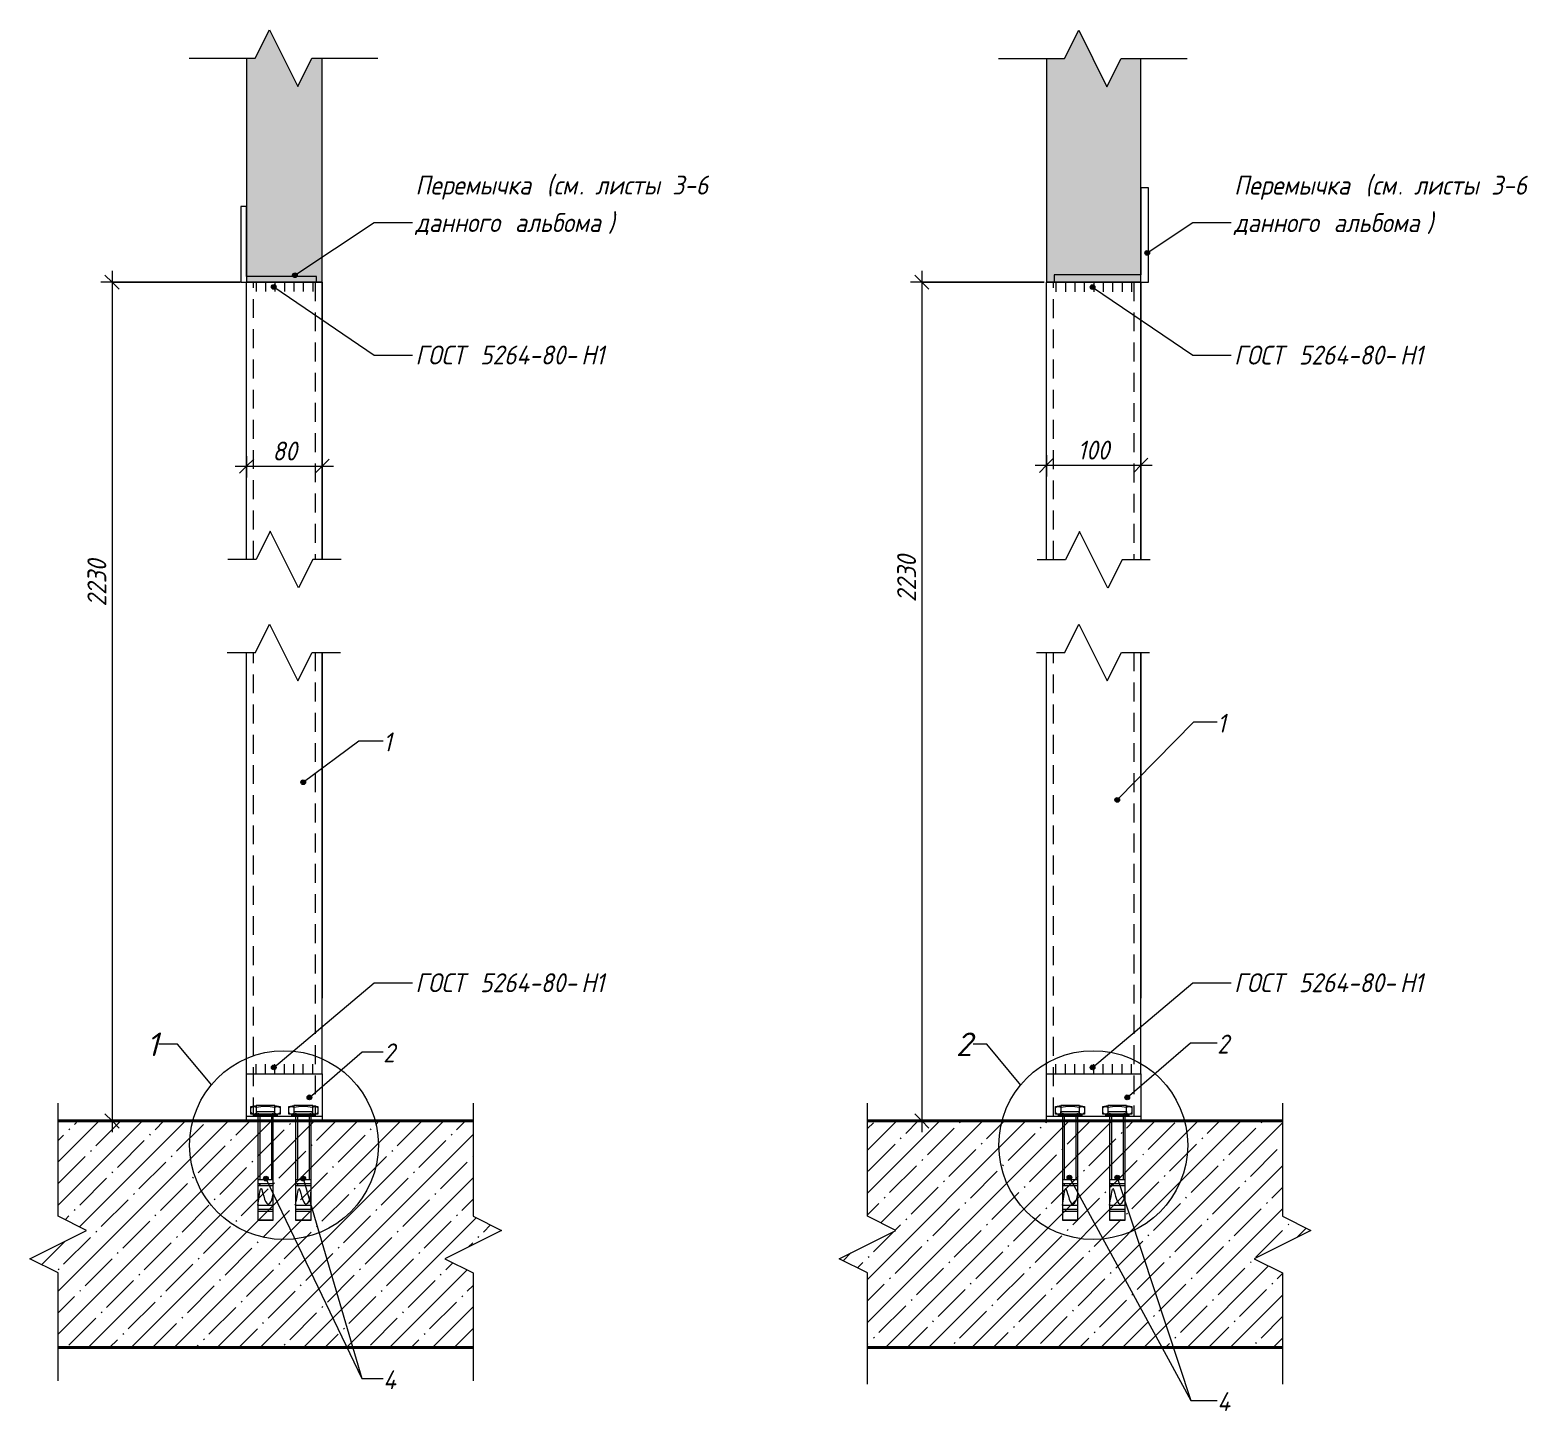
# Model space of a CAD drawing. Header units: millimetres. Extents: x -11164 to -4227, y -523 to 5092.
# Drawn here: x -9557 to -7970, y -437 to 1026 of the extents above; entities that cross this region are included whole.
import ezdxf

# ---------------------------------------------------------------- set-up
doc = ezdxf.new("R2010")
doc.units = ezdxf.units.MM
doc.linetypes.add('200_ШТРИХ_ш1п0_6_', pattern=[32, 20, -12])
for name, color, linetype, lineweight in [('A-ANNO-DIMS', 7, 'Continuous', 9), ('A-ANNO-DIMS-10', 7, 'Continuous', 9), ('A-DETL-1', 7, 'Continuous', 5), ('A-DETL-2', 7, '200_ШТРИХ_ш1п0_6_', 5), ('A-DETL-GENF-1', 7, 'Continuous', 5), ('A-FLOR-FNSH', 7, 'Continuous', 40), ('A-FLOR-PATT-1', 7, 'Continuous', 5), ('A-GENM', 7, 'Continuous', 9), ('A-GENM-IDEN', 7, 'Continuous', 9), ('A-WALL-2', 7, 'Continuous', 20), ('A-WALL-PATT-1', 7, 'Continuous', 5), ('G-ANNO-TEXT', 7, 'Continuous', 9), ('I-WALL', 7, 'Continuous', 5), ('S-BEAM', 7, 'Continuous', 9), ('S-BEAM-2', 7, 'Continuous', 20)]:
    doc.layers.add(name, color=color, linetype=linetype, lineweight=lineweight)
doc.styles.add('ISOCPEUR_I_2', font='isocpeui.ttf', dxfattribs={"height": 25})
doc.styles.add('ISOCPEUR_I_3', font='isocpeui.ttf', dxfattribs={"width": 0.9, "height": 20})
doc.dimstyles.new('ISO-2_0_0_9К_СРЕДНИЙ_2', dxfattribs={"dimscale": 304.8, "dimtxt": 19.919624, "dimasz": 0.049213, "dimexe": 0.03937, "dimexo": 0, "dimgap": 0, "dimtad": 1, "dimdec": 0, "dimzin": 0, "dimdsep": 46, "dimtxsty": 'ISOCPEUR_I_3', "dimblk1": 'OBLIQUE', "dimblk2": 'OBLIQUE', "dimsah": 1, "dimcen": 0.09, "dimdle": 0.03937, "dimazin": 0, "dimtfac": 1, "dimtdec": 4, "dimtix": 1, "dimtmove": 0, "dimatfit": 3, "dimfxl": 1, "dimtvp": 1, "dimtolj": 1, "dimtzin": 0, "dimarcsym": 2})

# ---------------------------------------------------------------- blocks, each defined once
blk = doc.blocks.new('ПР_Уголок - ПР_Уголок-27028456-АР1_1_СМ-1')
at = {"layer": 'S-BEAM-2'}
for p, q in [((-22950, 838.5), (-22956, 838.5)), ((-22956, 838.5), (-22956, 758.5)), ((-22950, 764.5), (-22950, 838.5)), ((-22876, 764.5), (-22950, 764.5)), ((-22876, 758.5), (-22876, 764.5)), ((-22956, 758.5), (-22876, 758.5))]:
    blk.add_line(p, q, dxfattribs=at)
blk = doc.blocks.new('Стойка_Влож_Швеллер - Швеллер-25626134-АР1_1_СМ-1')
at = {"layer": 'A-GENM'}
for p, q in [((-22950, 464.6), (-22950, 758.5)), ((-22870, 464.6), (-22870, 758.5))]:
    blk.add_line(p, q, dxfattribs=at)
blk = doc.blocks.new('DET_L_Линия разрыва1 - М10-27045875-АР1_1_СМ-1')
at = {"layer": 'A-DETL-GENF-1'}
for p, q in [((-22925, 494.6), (-22940, 464.6)), ((-22895, 434.6), (-22925, 494.6)), ((-22940, 464.6), (-22970, 464.6)), ((-22880, 464.6), (-22895, 434.6)), ((-22850, 464.6), (-22880, 464.6))]:
    blk.add_line(p, q, dxfattribs=at)
blk = doc.blocks.new('DET_L_Линия разрыва1 - М10-27099170-АР1_1_СМ-1')
at = {"layer": 'A-DETL-GENF-1'}
for p, q in [((-22940.9, 995.6), (-22925.9, 1025.6)), ((-22925.9, 1025.6), (-22895.9, 965.6)), ((-23010.9, 995.6), (-22940.9, 995.6)), ((-22895.9, 965.6), (-22880.9, 995.6)), ((-22880.9, 995.6), (-22810.9, 995.6))]:
    blk.add_line(p, q, dxfattribs=at)
blk = doc.blocks.new('Стойка_Влож_Швеллер - Швеллер-V1-АР1_1_СМ-1')
at = {"layer": 'A-GENM'}
for p, q in [((-22950, -80), (-22950, 366.3)), ((-22870, -80), (-22870, 366.3))]:
    blk.add_line(p, q, dxfattribs=at)
blk = doc.blocks.new('Стойка_Влож_Уголок_Опорный - Уголок-25626089-АР1_1_СМ-1')
at = {"layer": 'A-GENM'}
for p, q in [((-22950, -125), (-22950, -80)), ((-22950, -80), (-22870, -80)), ((-22870, -80), (-22870, -125)), ((-22950, -130), (-22950, -125)), ((-22950, -125), (-22870, -125)), ((-22870, -125), (-22870, -130))]:
    blk.add_line(p, q, dxfattribs=at)
blk = doc.blocks.new('Стойка_Влож_Анкерный болт - Анкерный болт-25548674-АР1_1_СМ-1')
at = {"layer": 'A-GENM'}
for p, q in [((-22940, -120), (-22940, -125)), ((-22940, -120), (-22930, -120)), ((-22930, -120), (-22920, -120)), ((-22920, -125), (-22920, -120))]:
    blk.add_line(p, q, dxfattribs=at)
blk = doc.blocks.new('DET_L_Линия разрыва1 - М10-27046020-АР1_1_СМ-1')
at = {"layer": 'A-DETL-GENF-1'}
for p, q in [((-23149.5, -231), (-23149.5, -111)), ((-23119.5, -246), (-23149.5, -231)), ((-23179.5, -276), (-23119.5, -246)), ((-23149.5, -291), (-23179.5, -276)), ((-23149.5, -405.3), (-23149.5, -291))]:
    blk.add_line(p, q, dxfattribs=at)
blk = doc.blocks.new('DET_L_Линия разрыва1 - М10-27045885-АР1_1_СМ-1')
at = {"layer": 'A-DETL-GENF-1'}
for p, q in [((-22940.7, 366.3), (-22925.7, 396.3)), ((-22925.7, 396.3), (-22895.7, 336.3)), ((-22970.7, 366.3), (-22940.7, 366.3)), ((-22895.7, 336.3), (-22880.7, 366.3)), ((-22880.7, 366.3), (-22850.7, 366.3))]:
    blk.add_line(p, q, dxfattribs=at)
blk = doc.blocks.new('DET_L_Линия разрыва1 - М10-V2-АР1_1_СМ-1')
at = {"layer": 'A-DETL-GENF-1'}
for p, q in [((-22710, -111), (-22710, -231)), ((-22710, -231), (-22680, -246)), ((-22680, -246), (-22740, -276)), ((-22740, -276), (-22710, -291)), ((-22710, -291), (-22710, -405.3))]:
    blk.add_line(p, q, dxfattribs=at)
blk = doc.blocks.new('Стойка_Влож_Швеллер - Швеллер-25617018-АР1_1_СМ-2')
at = {"layer": 'A-GENM'}
for p, q in [((20180, 464.5), (20180, 758.4)), ((20280, 464.5), (20280, 758.4))]:
    blk.add_line(p, q, dxfattribs=at)
blk = doc.blocks.new('ПР_Уголок - ПР_Уголок-27028777-АР1_1_СМ-2')
at = {"layer": 'S-BEAM-2'}
for p, q in [((20288, 858.4), (20280, 858.4)), ((20280, 858.4), (20280, 766.4)), ((20288, 758.4), (20288, 858.4)), ((20280, 766.4), (20188, 766.4)), ((20188, 766.4), (20188, 758.4)), ((20188, 758.4), (20288, 758.4))]:
    blk.add_line(p, q, dxfattribs=at)
blk = doc.blocks.new('DET_L_Линия разрыва1 - М10-27045875-АР1_1_СМ-2')
at = {"layer": 'A-DETL-GENF-1'}
for p, q in [((20215, 494.5), (20200, 464.5)), ((20245, 434.5), (20215, 494.5)), ((20200, 464.5), (20170, 464.5)), ((20260, 464.5), (20245, 434.5)), ((20290, 464.5), (20260, 464.5))]:
    blk.add_line(p, q, dxfattribs=at)
blk = doc.blocks.new('DET_L_Линия разрыва1 - М10-27099170-АР1_1_СМ-2')
at = {"layer": 'A-DETL-GENF-1'}
for p, q in [((20199.1, 995.5), (20214.1, 1025.5)), ((20214.1, 1025.5), (20244.1, 965.5)), ((20129.1, 995.5), (20199.1, 995.5)), ((20244.1, 965.5), (20259.1, 995.5)), ((20259.1, 995.5), (20329.1, 995.5))]:
    blk.add_line(p, q, dxfattribs=at)
blk = doc.blocks.new('Стойка_Влож_Швеллер - Швеллер-V3-АР1_1_СМ-2')
at = {"layer": 'A-GENM'}
for p, q in [((20180, -80), (20180, 366.3)), ((20280, -80), (20280, 366.3))]:
    blk.add_line(p, q, dxfattribs=at)
blk = doc.blocks.new('Стойка_Влож_Уголок_Опорный - Уголок-25616981-АР1_1_СМ-2')
at = {"layer": 'A-GENM'}
for p, q in [((20180, -125), (20180, -80)), ((20180, -80), (20280, -80)), ((20280, -80), (20280, -125)), ((20180, -130), (20180, -125)), ((20180, -125), (20280, -125)), ((20280, -125), (20280, -130))]:
    blk.add_line(p, q, dxfattribs=at)
blk = doc.blocks.new('Стойка_Влож_Анкерный болт - Анкерный болт-25548674-АР1_1_СМ-2')
at = {"layer": 'A-GENM'}
for p, q in [((20195.000003, -120), (20195.000003, -125)), ((20195.000003, -120), (20205.000003, -120)), ((20205.000003, -120), (20215.000003, -120)), ((20215.000003, -125), (20215.000003, -120))]:
    blk.add_line(p, q, dxfattribs=at)
blk = doc.blocks.new('DET_L_Линия разрыва1 - М10-27046020-АР1_1_СМ-2')
at = {"layer": 'A-DETL-GENF-1'}
for p, q in [((19990.5, -231), (19990.5, -111)), ((20020.5, -246), (19990.5, -231)), ((19960.5, -276), (20020.5, -246)), ((19990.5, -291), (19960.5, -276)), ((19990.5, -408.8), (19990.5, -291))]:
    blk.add_line(p, q, dxfattribs=at)
blk = doc.blocks.new('DET_L_Линия разрыва1 - М10-27045885-АР1_1_СМ-2')
at = {"layer": 'A-DETL-GENF-1'}
for p, q in [((20199.3, 366.3), (20214.3, 396.3)), ((20214.3, 396.3), (20244.3, 336.3)), ((20169.3, 366.3), (20199.3, 366.3)), ((20244.3, 336.3), (20259.3, 366.3)), ((20259.3, 366.3), (20289.3, 366.3))]:
    blk.add_line(p, q, dxfattribs=at)
blk = doc.blocks.new('DET_L_Линия разрыва1 - М10-V4-АР1_1_СМ-2')
at = {"layer": 'A-DETL-GENF-1'}
for p, q in [((20430, -111), (20430, -231)), ((20430, -231), (20460, -246)), ((20460, -246), (20400, -276)), ((20400, -276), (20430, -291)), ((20430, -291), (20430, -408.8))]:
    blk.add_line(p, q, dxfattribs=at)
blk = doc.blocks.new('DIMBLOCK14-АР1_1_СМ-1')
at = {"layer": 'A-ANNO-DIMS-10', "lineweight": 20}
for p, q in [((-9469.8, 758.5), (-9477.3, 766)), ((-9469.8, 758.5), (-9462.3, 751)), ((-9469.8, -130), (-9477.3, -122.5)), ((-9469.8, -130), (-9462.3, -137.5))]:
    blk.add_line(p, q, dxfattribs=at)
at = {"layer": 'A-ANNO-DIMS-10'}
for p, q in [((-9469.8, 770.5), (-9469.8, -142)), ((-9334, 758.5), (-9481.8, 758.5)), ((-9469.8, 758.5), (-9334, 758.5)), ((-9459.2, -130), (-9481.8, -130)), ((-9469.8, -130), (-9459.2, -130))]:
    blk.add_line(p, q, dxfattribs=at)
at = {"layer": 'A-ANNO-DIMS-10', "color": 0, "insert": (-9495.9, 414.9), "char_height": 20, "width": 60.678, "attachment_point": 1, "rotation": 90, "line_spacing_factor": 1.149209, "style": 'ISOCPEUR_I_3'}
blk.add_mtext('2230', dxfattribs=at)
blk = doc.blocks.new('_Oblique')
at = {"color": 0, "linetype": 'ByBlock', "lineweight": -2}
blk.add_line((-0.5, -0.5), (0.5, 0.5), dxfattribs=at)
blk = doc.blocks.new('DIMBLOCK15-АР1_1_СМ-1')
at = {"layer": 'A-ANNO-DIMS-10'}
for p, q in [((-9327.3, 574.1), (-9327.3, 551.5)), ((-9327.3, 563.5), (-9327.3, 574.1)), ((-9247.3, 574.1), (-9247.3, 551.5)), ((-9247.3, 563.5), (-9247.3, 574.1)), ((-9339.3, 563.5), (-9235.3, 563.5))]:
    blk.add_line(p, q, dxfattribs=at)
at = {"layer": 'A-ANNO-DIMS-10', "lineweight": 20}
for p, q in [((-9327.3, 563.5), (-9334.8, 556)), ((-9327.3, 563.5), (-9319.8, 571)), ((-9247.3, 563.5), (-9254.8, 556)), ((-9247.3, 563.5), (-9239.8, 571))]:
    blk.add_line(p, q, dxfattribs=at)
at = {"layer": 'A-ANNO-DIMS-10', "color": 0, "insert": (-9299.9, 589.6), "char_height": 20, "width": 30.339, "attachment_point": 1, "line_spacing_factor": 1.149209, "style": 'ISOCPEUR_I_3'}
blk.add_mtext('80', dxfattribs=at)
blk = doc.blocks.new('DIMBLOCK16-АР1_1_СМ-2')
at = {"layer": 'A-ANNO-DIMS-10'}
for p, q in [((-8480, 575.1), (-8480, 552.5)), ((-8480, 564.5), (-8480, 575.1)), ((-8380, 575.1), (-8380, 552.5)), ((-8380, 564.5), (-8380, 575.1)), ((-8492, 564.5), (-8368, 564.5))]:
    blk.add_line(p, q, dxfattribs=at)
at = {"layer": 'A-ANNO-DIMS-10', "lineweight": 20}
for p, q in [((-8480, 564.5), (-8472.5, 572)), ((-8380, 564.5), (-8372.5, 572)), ((-8480, 564.5), (-8487.5, 557)), ((-8380, 564.5), (-8387.5, 557))]:
    blk.add_line(p, q, dxfattribs=at)
at = {"layer": 'A-ANNO-DIMS-10', "color": 0, "insert": (-8447, 590.6), "char_height": 20, "width": 40.912, "attachment_point": 1, "line_spacing_factor": 1.149209, "style": 'ISOCPEUR_I_3'}
blk.add_mtext('100', dxfattribs=at)
blk = doc.blocks.new('DIMBLOCK17-АР1_1_СМ-2')
at = {"layer": 'A-ANNO-DIMS-10', "lineweight": 20}
for p, q in [((-8612.1, 758.4), (-8619.6, 765.9)), ((-8612.1, 758.4), (-8604.6, 750.9)), ((-8612.1, -130), (-8619.6, -122.5)), ((-8612.1, -130), (-8604.6, -137.5))]:
    blk.add_line(p, q, dxfattribs=at)
at = {"layer": 'A-ANNO-DIMS-10'}
for p, q in [((-8612.1, 770.4), (-8612.1, -142)), ((-8482.3, 758.4), (-8624.1, 758.4)), ((-8612.1, 758.4), (-8482.3, 758.4)), ((-8601.5, -130), (-8624.1, -130)), ((-8612.1, -130), (-8601.5, -130))]:
    blk.add_line(p, q, dxfattribs=at)
at = {"layer": 'A-ANNO-DIMS-10', "color": 0, "insert": (-8638.2, 419.6), "char_height": 20, "width": 60.678, "attachment_point": 1, "rotation": 90, "line_spacing_factor": 1.149209, "style": 'ISOCPEUR_I_3'}
blk.add_mtext('2230', dxfattribs=at)

msp = doc.modelspace()

# ---------------------------------------------------------------- hatches: boundary and pattern name
at = {"layer": 'A-FLOR-PATT-1'}
h = msp.add_hatch(dxfattribs=at)
h.set_pattern_fill('FP_4', color=256, style=0, pattern_type=2)
h.set_pattern_definition([(45, (-9287.443, 2575), (-22.80985, 22.80985), []), (45, (-9264.633, 2575), (-22.80985, 22.80985), [40.322, -8.064, 1.341, -6.723])])
h.paths.add_polyline_path([(-9087.3, -370), (-9087.3, -291), (-9117.3, -276), (-9057.3, -246), (-9087.3, -231), (-9087.3, -130), (-9526.8, -130), (-9526.8, -231), (-9496.8, -246), (-9556.8, -276), (-9526.8, -291), (-9526.8, -370), (-9305.1, -370)], flags=0)
h = msp.add_hatch(dxfattribs=at)
h.set_pattern_fill('FP_6', color=256, style=0, pattern_type=2)
h.set_pattern_definition([(45, (-8452.326, 5485), (-22.80985, 22.80985), []), (45, (-8429.516, 5485), (-22.80985, 22.80985), [40.322, -8.064, 1.341, -6.723])])
h.paths.add_polyline_path([(-8260, -370), (-8230, -370), (-8230, -291), (-8260, -276), (-8200, -246), (-8230, -231), (-8230, -130), (-8669.5, -130), (-8669.5, -231), (-8639.5, -246), (-8699.5, -276), (-8669.5, -291), (-8669.5, -370), (-8447, -370)], flags=0)
at = {"layer": 'A-GENM-IDEN'}
h = msp.add_hatch(color=256, dxfattribs=at)
edge = h.paths.add_edge_path(flags=0)
edge.add_arc((-9267.3, 228.8), 2.5, 0, 360)
h = msp.add_hatch(color=256, dxfattribs=at)
edge = h.paths.add_edge_path(flags=0)
edge.add_arc((-8405, 210.1), 2.5, 0, 360)
h = msp.add_hatch(color=256, dxfattribs=at)
edge = h.paths.add_edge_path(flags=0)
edge.add_arc((-9260.8, -105), 2.5, 0, 360)
h = msp.add_hatch(color=256, dxfattribs=at)
edge = h.paths.add_edge_path(flags=0)
edge.add_arc((-8394.5, -105), 2.5, 0, 360)
h = msp.add_hatch(color=256, dxfattribs=at)
edge = h.paths.add_edge_path(flags=0)
edge.add_arc((-9306.9, -191.1), 2.5, 0, 360)
h = msp.add_hatch(color=256, dxfattribs=at)
edge = h.paths.add_edge_path(flags=0)
edge.add_arc((-9267.3, -191.1), 2.5, 0, 360)
h = msp.add_hatch(color=256, dxfattribs=at)
edge = h.paths.add_edge_path(flags=0)
edge.add_arc((-8455.7, -190), 2.5, 0, 360)
h = msp.add_hatch(color=256, dxfattribs=at)
edge = h.paths.add_edge_path(flags=0)
edge.add_arc((-8405, -190), 2.5, 0, 360)
at = {"layer": 'A-WALL-PATT-1'}
h = msp.add_hatch(dxfattribs=at)
h.set_pattern_fill('FP_3', color=256, style=0, pattern_type=2)
h.set_pattern_definition([(135, (-9287.443, 2575), (-7.543415, -7.543415), [10.668, -1.778, 0.356, -1.778]), (135, (-9287.443, 2582.539), (-7.543415, -7.543415), []), (50, (-9287.443, 2575), (12.75273, -1.115207), [1.333, -14.668]), (355, (-9287.443, 2575), (-2.46678, 13.37389), [1.067, -11.735]), (100.451, (-9286.38, 2574.907), (10.28607, 12.2582), [1.133, -12.466]), (46.184, (-9287.443, 2578.556), (18.97573, -2.94324), [2, -22.003]), (96.636, (-9285.862, 2578.311), (16.61788, 17.31942), [1.7, -18.699]), (351.184, (-9287.443, 2578.556), (16.61877, 17.3196), [1.6, -17.602]), (21, (-9285.665, 2577.667), (10.61313, -7.15803), [1.333, -14.668]), (326, (-9285.665, 2577.667), (4.3263, 12.89298), [1.067, -11.735]), (71.451, (-9284.781, 2577.07), (14.93929, 5.73447), [1.133, -12.466]), (37.5, (-9287.443, 2575), (0.216522, 5.918939), [0.335, -11.257, 0.335, -11.577, -11.779]), (37.5, (-9287.443, 2575), (0.216522, 5.918939), [-23.505, 0.335, -11.444]), (7.5, (-9287.443, 2575), (4.677696, 7.012555), [0.335, -6.457, 0.335, -10.991, -4.489]), (7.5, (-9287.443, 2575), (4.677696, 7.012555), [-18.118, 0.335, -4.154]), (327.5, (-9291.408, 2575), (9.490761, -0.401216), [0.335, -4.11, 0.335, -13.533, -18.402]), (327.5, (-9291.408, 2575), (9.490761, -0.401216), [-18.313, 0.335, -18.067]), (317.5, (-9293.186, 2575), (10.368424, 1.779783), [0.335, -5.443, 0.335, -8.875, -13.068]), (317.5, (-9293.186, 2575), (10.368424, 1.779783), [-14.989, 0.335, -12.733])])
h.paths.add_polyline_path([(-9303.2, 758.5), (-9247.3, 758.5), (-9247.3, 995.6), (-9258.2, 995.6), (-9273.2, 965.6), (-9303.2, 1025.6), (-9318.2, 995.6), (-9327.3, 995.6), (-9327.3, 758.5)], flags=0)
h = msp.add_hatch(dxfattribs=at)
h.set_pattern_fill('FP_5', color=256, style=0, pattern_type=2)
h.set_pattern_definition([(135, (-8452.326, 5485), (-7.543415, -7.543415), [10.668, -1.778, 0.356, -1.778]), (135, (-8452.326, 5492.539), (-7.543415, -7.543415), []), (50, (-8452.326, 5485), (12.752731, -1.115207), [1.333, -14.668]), (355, (-8452.326, 5485), (-2.466776, 13.373885), [1.067, -11.735]), (100.451, (-8451.263, 5484.907), (10.286072, 12.258196), [1.133, -12.466]), (46.184, (-8452.326, 5488.556), (18.97573, -2.943244), [2, -22.003]), (96.636, (-8450.745, 5488.311), (16.61788, 17.31942), [1.7, -18.699]), (351.184, (-8452.326, 5488.556), (16.61877, 17.3196), [1.6, -17.602]), (21, (-8450.548, 5487.667), (10.613127, -7.158028), [1.333, -14.668]), (326, (-8450.548, 5487.667), (4.326297, 12.89298), [1.067, -11.735]), (71.451, (-8449.663, 5487.07), (14.939292, 5.734473), [1.133, -12.466]), (37.5, (-8452.326, 5485), (0.2165217, 5.918939), [0.335, -11.257, 0.335, -11.577, -11.779]), (37.5, (-8452.326, 5485), (0.2165217, 5.918939), [-23.505, 0.335, -11.444]), (7.5, (-8452.326, 5485), (4.677696, 7.012555), [0.335, -6.457, 0.335, -10.991, -4.489]), (7.5, (-8452.326, 5485), (4.677696, 7.012555), [-18.118, 0.335, -4.154]), (327.5, (-8456.291, 5485), (9.490761, -0.401216), [0.335, -4.11, 0.335, -13.533, -18.402]), (327.5, (-8456.291, 5485), (9.490761, -0.401216), [-18.313, 0.335, -18.067]), (317.5, (-8458.069, 5485), (10.368424, 1.779783), [0.335, -5.443, 0.335, -8.875, -13.068]), (317.5, (-8458.069, 5485), (10.368424, 1.779783), [-14.989, 0.335, -12.733])])
h.paths.add_polyline_path([(-8445.9, 758.4), (-8380, 758.4), (-8380, 995.5), (-8400.9, 995.5), (-8415.9, 965.5), (-8445.9, 1025.5), (-8460.9, 995.5), (-8480, 995.5), (-8480, 758.4)], flags=0)
at = {"layer": 'G-ANNO-TEXT'}
h = msp.add_hatch(color=256, dxfattribs=at)
edge = h.paths.add_edge_path(flags=0)
edge.add_arc((-8373.3, 789.4), 2.5, 0, 360)
h = msp.add_hatch(color=256, dxfattribs=at)
edge = h.paths.add_edge_path(flags=0)
edge.add_arc((-9276.1, 765.8), 2.5, 0, 360)
h = msp.add_hatch(color=256, dxfattribs=at)
edge = h.paths.add_edge_path(flags=0)
edge.add_arc((-9298.5, 753.4), 2.5, 0, 360)
h = msp.add_hatch(color=256, dxfattribs=at)
edge = h.paths.add_edge_path(flags=0)
edge.add_arc((-8431.2, 753.3), 2.5, 0, 360)
h = msp.add_hatch(color=256, dxfattribs=at)
edge = h.paths.add_edge_path(flags=0)
edge.add_arc((-9298.5, -73.3), 2.5, 0, 360)
h = msp.add_hatch(color=256, dxfattribs=at)
edge = h.paths.add_edge_path(flags=0)
edge.add_arc((-8431.2, -73.3), 2.5, 0, 360)

# ---------------------------------------------------------------- linework, layer by layer
at = {"layer": 'A-DETL-1'}
for p, q in [((-9247.3, 758.5), (-9327.3, 758.5)), ((-9317.3, 758.5), (-9317.3, 748.5)), ((-9307.3, 758.5), (-9307.3, 748.5)), ((-9297.3, 758.5), (-9297.3, 748.5)), ((-9287.3, 758.5), (-9287.3, 748.5)), ((-9277.3, 758.5), (-9277.3, 748.5)), ((-9267.3, 758.5), (-9267.3, 748.5)), ((-9257.3, 758.5), (-9257.3, 748.5)), ((-8380, 758.4), (-8480, 758.4)), ((-8470, 758.4), (-8470, 748.4)), ((-8460, 758.4), (-8460, 748.4)), ((-8450, 758.4), (-8450, 748.4)), ((-8440, 758.4), (-8440, 748.4)), ((-8430, 758.4), (-8430, 748.4)), ((-8420, 758.4), (-8420, 748.4)), ((-8410, 758.4), (-8410, 748.4)), ((-8400, 758.4), (-8400, 748.4)), ((-8390, 758.4), (-8390, 748.4)), ((-9317.3, -80), (-9317.3, -70)), ((-9307.3, -80), (-9307.3, -70)), ((-9297.3, -80), (-9297.3, -70)), ((-9287.3, -80), (-9287.3, -70)), ((-9277.3, -80), (-9277.3, -70)), ((-9267.3, -80), (-9267.3, -70)), ((-9257.3, -80), (-9257.3, -70)), ((-8470, -80), (-8470, -70)), ((-8460, -80), (-8460, -70)), ((-8450, -80), (-8450, -70)), ((-8440, -80), (-8440, -70)), ((-8430, -80), (-8430, -70)), ((-8420, -80), (-8420, -70)), ((-8410, -80), (-8410, -70)), ((-8400, -80), (-8400, -70)), ((-8390, -80), (-8390, -70)), ((-9327.3, -80), (-9247.3, -80)), ((-8480, -80), (-8380, -80)), ((-9322.7, -114.6), (-9317.2, -113.8)), ((-9322.7, -122.8), (-9322.7, -114.6)), ((-9317.2, -123.6), (-9322.7, -122.8)), ((-9294.6, -123.6), (-9319.9, -123.6)), ((-9319.9, -123.6), (-9319.9, -125)), ((-9294.6, -125), (-9319.9, -125)), ((-9297.3, -113.8), (-9317.2, -113.8)), ((-9317.2, -113.8), (-9317.2, -123.6)), ((-9297.3, -123.6), (-9317.2, -123.6)), ((-9315.5, -125), (-9315.5, -235)), ((-9313.4, -125), (-9313.4, -192.1)), ((-9312.8, -125), (-9310.8, -125)), ((-9301.1, -125), (-9301.1, -192.1)), ((-9299, -235), (-9299, -125)), ((-9297.3, -113.8), (-9291.9, -114.6)), ((-9297.3, -123.6), (-9297.3, -113.8)), ((-9291.9, -122.8), (-9297.3, -123.6)), ((-9294.6, -125), (-9294.6, -123.6)), ((-9291.9, -114.6), (-9291.9, -122.8)), ((-9282.7, -114.6), (-9277.2, -113.8)), ((-9282.7, -122.8), (-9282.7, -114.6)), ((-9277.2, -123.6), (-9282.7, -122.8)), ((-9254.6, -123.6), (-9279.9, -123.6)), ((-9279.9, -123.6), (-9279.9, -125)), ((-9254.6, -125), (-9279.9, -125)), ((-9257.3, -113.8), (-9277.2, -113.8)), ((-9277.2, -113.8), (-9277.2, -123.6)), ((-9257.3, -123.6), (-9277.2, -123.6)), ((-9275.5, -125), (-9275.5, -235)), ((-9273.4, -125), (-9273.4, -192.1)), ((-9272.8, -125), (-9270.8, -125)), ((-9261.1, -125), (-9261.1, -192.1)), ((-9259, -235), (-9259, -125)), ((-9257.3, -113.8), (-9251.9, -114.6)), ((-9257.3, -123.6), (-9257.3, -113.8)), ((-9251.9, -122.8), (-9257.3, -123.6)), ((-9254.6, -125), (-9254.6, -123.6)), ((-9251.9, -114.6), (-9251.9, -122.8)), ((-8470.4, -114.6), (-8464.9, -113.8)), ((-8470.4, -122.8), (-8470.4, -114.6)), ((-8464.9, -123.6), (-8470.4, -122.8)), ((-8442.3, -123.6), (-8467.6, -123.6)), ((-8467.6, -123.6), (-8467.6, -125)), ((-8442.3, -125), (-8467.6, -125)), ((-8445.1, -113.8), (-8464.9, -113.8)), ((-8464.9, -113.8), (-8464.9, -123.6)), ((-8445.1, -123.6), (-8464.9, -123.6)), ((-8463.2, -125), (-8463.2, -235)), ((-8461.1, -125), (-8461.1, -192.1)), ((-8460.5, -125), (-8458.5, -125)), ((-8448.8, -125), (-8448.8, -192.1)), ((-8446.7, -235), (-8446.7, -125)), ((-8445.1, -113.8), (-8439.6, -114.6)), ((-8445.1, -123.6), (-8445.1, -113.8)), ((-8439.6, -122.8), (-8445.1, -123.6)), ((-8442.3, -125), (-8442.3, -123.6)), ((-8439.6, -114.6), (-8439.6, -122.8)), ((-8420.4, -114.6), (-8414.9, -113.8)), ((-8420.4, -122.8), (-8420.4, -114.6)), ((-8414.9, -123.6), (-8420.4, -122.8)), ((-8392.3, -123.6), (-8417.6, -123.6)), ((-8417.6, -123.6), (-8417.6, -125)), ((-8392.3, -125), (-8417.6, -125)), ((-8395.1, -113.8), (-8414.9, -113.8)), ((-8414.9, -113.8), (-8414.9, -123.6)), ((-8395.1, -123.6), (-8414.9, -123.6)), ((-8413.2, -125), (-8413.2, -235)), ((-8411.1, -125), (-8411.1, -192.1)), ((-8410.5, -125), (-8408.5, -125)), ((-8398.8, -125), (-8398.8, -192.1)), ((-8396.7, -235), (-8396.7, -125)), ((-8395.1, -113.8), (-8389.6, -114.6)), ((-8395.1, -123.6), (-8395.1, -113.8)), ((-8389.6, -122.8), (-8395.1, -123.6)), ((-8392.3, -125), (-8392.3, -123.6)), ((-8389.6, -114.6), (-8389.6, -122.8)), ((-9315.5, -192.1), (-9299, -192.1)), ((-9315.5, -196.2), (-9299, -196.2)), ((-9315.5, -198.3), (-9299, -198.3)), ((-9313.5, -196.2), (-9313.5, -198.3)), ((-9313.4, -196.2), (-9313.4, -198.3)), ((-9275.5, -192.1), (-9259, -192.1)), ((-9275.5, -196.2), (-9259, -196.2)), ((-9275.5, -198.3), (-9259, -198.3)), ((-9273.5, -196.2), (-9273.5, -198.3)), ((-9273.4, -196.2), (-9273.4, -198.3)), ((-8463.2, -192.1), (-8446.7, -192.1)), ((-8463.2, -196.2), (-8446.7, -196.2)), ((-8463.2, -198.3), (-8446.7, -198.3)), ((-8461.2, -196.2), (-8461.2, -198.3)), ((-8461.1, -196.2), (-8461.1, -198.3)), ((-8413.2, -192.1), (-8396.7, -192.1)), ((-8413.2, -196.2), (-8396.7, -196.2)), ((-8413.2, -198.3), (-8396.7, -198.3)), ((-8411.2, -196.2), (-8411.2, -198.3)), ((-8411.1, -196.2), (-8411.1, -198.3)), ((-9315.5, -219.2), (-9299, -219.2)), ((-9275.5, -219.2), (-9259, -219.2)), ((-8463.2, -219.2), (-8446.7, -219.2)), ((-8413.2, -219.2), (-8396.7, -219.2)), ((-9315.5, -223.4), (-9299, -223.4)), ((-9299, -235), (-9315.5, -235)), ((-9315.5, -235), (-9299, -235)), ((-9314.6, -225.4), (-9300, -225.4)), ((-9275.5, -223.4), (-9259, -223.4)), ((-9259, -235), (-9275.5, -235)), ((-9275.5, -235), (-9259, -235)), ((-9274.6, -225.4), (-9260, -225.4)), ((-8463.2, -223.4), (-8446.7, -223.4)), ((-8446.7, -235), (-8463.2, -235)), ((-8463.2, -235), (-8446.7, -235)), ((-8462.3, -225.4), (-8447.7, -225.4)), ((-8413.2, -223.4), (-8396.7, -223.4)), ((-8396.7, -235), (-8413.2, -235)), ((-8413.2, -235), (-8396.7, -235)), ((-8412.3, -225.4), (-8397.7, -225.4))]:
    msp.add_line(p, q, dxfattribs=at)
for centre in [(-9287.7, -155.6), (-8430.4, -155.6)]:
    msp.add_circle(centre, 100, dxfattribs=at)
for centre, radius, start, end in [((-9319.5, -119.1), 4.23, 56.0803, 137.7236), ((-9319.5, -118.3), 4.23, 222.2764, 303.9197), ((-9307.3, -157.5), 42.8, 76.6145, 103.3855), ((-9307.3, -79.8), 42.8, 256.6145, 283.3855), ((-9295, -119.1), 4.23, 42.2764, 123.9197), ((-9295, -118.3), 4.23, 236.0803, 317.7236), ((-9279.5, -119.1), 4.23, 56.0803, 137.7236), ((-9279.5, -118.3), 4.23, 222.2764, 303.9197), ((-9267.3, -157.5), 42.8, 76.6145, 103.3855), ((-9267.3, -79.8), 42.8, 256.6145, 283.3855), ((-9255, -119.1), 4.23, 42.2764, 123.9197), ((-9255, -118.3), 4.23, 236.0803, 317.7236), ((-8467.3, -119.1), 4.23, 56.0803, 137.7236), ((-8467.3, -118.3), 4.23, 222.2764, 303.9197), ((-8455, -157.5), 42.8, 76.6145, 103.3855), ((-8455, -79.8), 42.8, 256.6145, 283.3855), ((-8442.7, -119.1), 4.23, 42.2764, 123.9197), ((-8442.7, -118.3), 4.23, 236.0803, 317.7236), ((-8417.3, -119.1), 4.23, 56.0803, 137.7236), ((-8417.3, -118.3), 4.23, 222.2764, 303.9197), ((-8405, -157.5), 42.8, 76.6145, 103.3855), ((-8405, -79.8), 42.8, 256.6145, 283.3855), ((-8392.7, -119.1), 4.23, 42.2764, 123.9197), ((-8392.7, -118.3), 4.23, 236.0803, 317.7236), ((-9314.3, -224.1), 1.38, 210.8995, 261.2766), ((-9300.2, -224.1), 1.38, 278.7234, 329.1005), ((-9274.3, -224.1), 1.38, 210.8995, 261.2766), ((-9260.2, -224.1), 1.38, 278.7234, 329.1005), ((-8462.1, -224.1), 1.38, 210.8995, 261.2766), ((-8447.9, -224.1), 1.38, 278.7234, 329.1005), ((-8412.1, -224.1), 1.38, 210.8995, 261.2766), ((-8397.9, -224.1), 1.38, 278.7234, 329.1005)]:
    msp.add_arc(centre, radius, start, end, dxfattribs=at)
for points in [[(-9315.5, -219.2), (-9314.3, -214.5), (-9311.9, -189), (-9308.1, -226.5), (-9299, -214.5), (-9299, -203.5)], [(-9275.5, -219.2), (-9274.3, -214.5), (-9271.9, -189), (-9268.1, -226.5), (-9259, -214.5), (-9259, -203.5)], [(-8463.2, -219.2), (-8462.1, -214.5), (-8459.6, -189), (-8455.8, -226.5), (-8446.7, -214.5), (-8446.7, -203.5)], [(-8413.2, -219.2), (-8412.1, -214.5), (-8409.6, -189), (-8405.8, -226.5), (-8396.7, -214.5), (-8396.7, -203.5)]]:
    msp.add_open_spline(points, degree=3, knots=[3.947128, 3.947128, 3.947128, 3.947128, 10.095996, 20.129437, 28.583816, 28.583816, 28.583816, 28.583816], dxfattribs=at)
at = {"layer": 'A-DETL-2'}
for p, q in [((-9319.9, 464.6), (-9319.9, 758.5)), ((-9254.7, 758.5), (-9254.7, 464.6)), ((-8472.4, 464.5), (-8472.4, 758.4)), ((-8387.6, 758.4), (-8387.6, 464.5)), ((-9319.9, -125), (-9319.9, 366.3)), ((-9254.7, 366.3), (-9254.7, -125)), ((-8472.4, -125), (-8472.4, 366.3)), ((-8387.6, 366.3), (-8387.6, -125))]:
    msp.add_line(p, q, dxfattribs=at)
at = {"layer": 'A-FLOR-FNSH'}
for p, q in [((-9087.3, -130), (-9526.8, -130)), ((-8230, -130), (-8669.5, -130)), ((-9526.8, -370), (-9087.3, -370)), ((-8669.5, -370), (-8230, -370))]:
    msp.add_line(p, q, dxfattribs=at)
at = {"layer": 'A-GENM-IDEN'}
for p, q in [((-8405, 210.1), (-8323.8, 292.6)), ((-8323.8, 292.6), (-8299.1, 292.6)), ((-9267.3, 228.8), (-9208.5, 272.8)), ((-9208.5, 272.8), (-9182.6, 272.8)), ((-8394.5, -105), (-8327.5, -47.4)), ((-8327.5, -47.4), (-8299.1, -47.4)), ((-9260.8, -105), (-9204.8, -56.7)), ((-9204.8, -56.7), (-9182.6, -56.7)), ((-8455.7, -190), (-8327, -426.1)), ((-8405, -190), (-8327, -426.1)), ((-9306.9, -191.1), (-9205.3, -402.9)), ((-9267.3, -191.1), (-9205.4, -402.9)), ((-9205.4, -402.9), (-9182.6, -402.9)), ((-9205.3, -402.9), (-9182.6, -402.9)), ((-8327, -426.1), (-8299.1, -426.1)), ((-8327, -426.1), (-8299.1, -426.1))]:
    msp.add_line(p, q, dxfattribs=at)
for centre in [(-9267.3, 228.8), (-8405, 210.1), (-9260.8, -105), (-8394.5, -105), (-9306.9, -191.1), (-9267.3, -191.1), (-8455.7, -190), (-8405, -190)]:
    msp.add_circle(centre, 2.5, dxfattribs=at)
at = {"layer": 'A-WALL-2'}
for p, q in [((-9327.3, 995.6), (-9327.3, 758.5)), ((-9247.3, 758.5), (-9247.3, 995.6)), ((-8480, 995.5), (-8480, 758.4)), ((-8380, 758.4), (-8380, 995.5)), ((-9327.3, 758.5), (-9247.3, 758.5)), ((-8480, 758.4), (-8380, 758.4))]:
    msp.add_line(p, q, dxfattribs=at)
at = {"layer": 'G-ANNO-TEXT'}
for p, q in [((-9276.1, 765.8), (-9192.2, 821.6)), ((-9192.2, 821.6), (-9151.5, 821.6)), ((-8373.3, 789.4), (-8324.9, 821.5)), ((-8324.9, 821.5), (-8284.2, 821.5)), ((-9298.5, 753.4), (-9192.2, 681.3)), ((-8431.2, 753.3), (-8324.9, 681.2)), ((-9192.2, 681.3), (-9151.5, 681.3)), ((-8324.9, 681.2), (-8284.2, 681.2)), ((-9298.5, -73.3), (-9192.2, 16.4)), ((-9192.2, 16.4), (-9151.5, 16.4)), ((-8431.2, -73.3), (-8324.9, 16.4)), ((-8324.9, 16.4), (-8284.2, 16.4)), ((-9400.6, -48.8), (-9420.1, -48.8)), ((-9364.2, -92), (-9400.6, -48.8)), ((-8543.3, -48.8), (-8557.5, -48.8)), ((-8507, -92), (-8543.3, -48.8))]:
    msp.add_line(p, q, dxfattribs=at)
for centre in [(-8373.3, 789.4), (-9276.1, 765.8), (-9298.5, 753.4), (-8431.2, 753.3), (-9298.5, -73.3), (-8431.2, -73.3)]:
    msp.add_circle(centre, 2.5, dxfattribs=at)
at = {"layer": 'I-WALL'}
for p, q in [((-9327.3, 464.6), (-9327.3, 758.5)), ((-9247.3, 758.5), (-9247.3, 464.6)), ((-8480, 464.5), (-8480, 758.4)), ((-8380, 758.4), (-8380, 464.5)), ((-9327.3, 0), (-9327.3, 366.3)), ((-9247.3, 366.3), (-9247.3, 0)), ((-8480, 0), (-8480, 366.3)), ((-8380, 366.3), (-8380, 0))]:
    msp.add_line(p, q, dxfattribs=at)

# ---------------------------------------------------------------- block references
at = {"layer": 'A-DETL-GENF-1'}
for name, p in [('DET_L_Линия разрыва1 - М10-27099170-АР1_1_СМ-1', (13622.7, 0)), ('DET_L_Линия разрыва1 - М10-27099170-АР1_1_СМ-2', (-28660, 0)), ('DET_L_Линия разрыва1 - М10-27045875-АР1_1_СМ-1', (13622.7, 0)), ('DET_L_Линия разрыва1 - М10-27045875-АР1_1_СМ-2', (-28660, 0)), ('DET_L_Линия разрыва1 - М10-27045885-АР1_1_СМ-1', (13622.7, 0)), ('DET_L_Линия разрыва1 - М10-27045885-АР1_1_СМ-2', (-28660, 0)), ('DET_L_Линия разрыва1 - М10-27046020-АР1_1_СМ-1', (13622.7, 0)), ('DET_L_Линия разрыва1 - М10-V2-АР1_1_СМ-1', (13622.7, 0)), ('DET_L_Линия разрыва1 - М10-27046020-АР1_1_СМ-2', (-28660, 0)), ('DET_L_Линия разрыва1 - М10-V4-АР1_1_СМ-2', (-28660, 0))]:
    msp.add_blockref(name, p, dxfattribs=at)
at = {"layer": 'A-GENM'}
for name, p in [('Стойка_Влож_Швеллер - Швеллер-25626134-АР1_1_СМ-1', (13622.7, 0)), ('Стойка_Влож_Швеллер - Швеллер-25617018-АР1_1_СМ-2', (-28660, 0)), ('Стойка_Влож_Швеллер - Швеллер-V1-АР1_1_СМ-1', (13622.7, 0)), ('Стойка_Влож_Швеллер - Швеллер-V3-АР1_1_СМ-2', (-28660, 0)), ('Стойка_Влож_Уголок_Опорный - Уголок-25626089-АР1_1_СМ-1', (13622.7, 0)), ('Стойка_Влож_Уголок_Опорный - Уголок-25616981-АР1_1_СМ-2', (-28660, 0)), ('Стойка_Влож_Анкерный болт - Анкерный болт-25548674-АР1_1_СМ-1', (13622.7, 0)), ('Стойка_Влож_Анкерный болт - Анкерный болт-25548674-АР1_1_СМ-1', (13662.7, 0)), ('Стойка_Влож_Анкерный болт - Анкерный болт-25548674-АР1_1_СМ-2', (-28660, 0)), ('Стойка_Влож_Анкерный болт - Анкерный болт-25548674-АР1_1_СМ-2', (-28610, 0))]:
    msp.add_blockref(name, p, dxfattribs=at)
at = {"layer": 'S-BEAM'}
for name, p in [('ПР_Уголок - ПР_Уголок-27028777-АР1_1_СМ-2', (-28660, 0)), ('ПР_Уголок - ПР_Уголок-27028456-АР1_1_СМ-1', (13622.7, 0))]:
    msp.add_blockref(name, p, dxfattribs=at)

# ---------------------------------------------------------------- texts
at = {"layer": 'A-GENM-IDEN', "char_height": 20, "attachment_point": 1, "style": 'ISOCPEUR_I_3'}
for s, insert, width in [('\\fISOCPEUR|b0|i1|c204|p34|;\\W.9;1', (-8299.1, 301.3), 11.544), ('\\fISOCPEUR|b0|i1|c204|p34|;\\W.9;1', (-9182.6, 281.5), 11.544), ('\\fISOCPEUR|b0|i1|c204|p34|;\\W.9;2', (-8299.1, -38.6), 15.873), ('\\fISOCPEUR|b0|i1|c204|p34|;\\W.9;2', (-9182.6, -47.9), 15.873), ('\\fISOCPEUR|b0|i1|c204|p34|;\\W.9;4', (-9182.6, -394.1), 18.759), ('\\fISOCPEUR|b0|i1|c204|p34|;\\W.9;4', (-9182.6, -394.1), 18.759), ('\\fISOCPEUR|b0|i1|c204|p34|;\\W.9;4', (-8299.1, -417.3), 18.759), ('\\fISOCPEUR|b0|i1|c204|p34|;\\W.9;4', (-8299.1, -417.3), 18.759)]:
    msp.add_mtext(s, dxfattribs=dict(at, insert=insert, width=width))
at = {"layer": 'G-ANNO-TEXT', "attachment_point": 1}
for s, insert, char_height, width, style in [(' (', (-9021.1, 871.3), 20, 23.089, 'ISOCPEUR_I_3'), (' (', (-8153.8, 871.2), 20, 23.089, 'ISOCPEUR_I_3'), ('Перемычка', (-9148.5, 871.3), 20, 154.405, 'ISOCPEUR_I_3'), ('см', (-9002.1, 871.3), 20, 32.468, 'ISOCPEUR_I_3'), ('листы', (-8958, 871.3), 20, 85.139, 'ISOCPEUR_I_3'), (' 3-6 ', (-8887.8, 871.3), 20, 66.38, 'ISOCPEUR_I_3'), ('Перемычка', (-8281.2, 871.2), 20, 154.405, 'ISOCPEUR_I_3'), ('см', (-8134.8, 871.2), 20, 32.468, 'ISOCPEUR_I_3'), ('листы', (-8090.7, 871.2), 20, 85.139, 'ISOCPEUR_I_3'), (' 3-6 ', (-8020.5, 871.2), 20, 66.38, 'ISOCPEUR_I_3'), ('. ', (-8975.3, 871.3), 20, 20.924, 'ISOCPEUR_I_3'), ('. ', (-8108, 871.2), 20, 20.924, 'ISOCPEUR_I_3'), ('данного', (-9148.5, 831.6), 20, 114, 'ISOCPEUR_I_3'), ('\\fISOCPEUR|b0|i1|c204|p34|;\\W.9; ', (-9054.5, 831.6), 20, 13.709, 'ISOCPEUR_I_3'), ('альбома', (-9043.1, 831.6), 20, 119.772, 'ISOCPEUR_I_3'), ('\\fISOCPEUR|b0|i1|c204|p34|;\\W.9;)', (-8944.3, 831.6), 20, 9.38, 'ISOCPEUR_I_3'), ('данного', (-8281.2, 831.5), 20, 114, 'ISOCPEUR_I_3'), ('\\fISOCPEUR|b0|i1|c204|p34|;\\W.9; ', (-8187.2, 831.5), 20, 13.709, 'ISOCPEUR_I_3'), ('альбома', (-8175.9, 831.5), 20, 119.772, 'ISOCPEUR_I_3'), ('\\fISOCPEUR|b0|i1|c204|p34|;\\W.9;)', (-8077, 831.5), 20, 9.38, 'ISOCPEUR_I_3'), ('ГОСТ', (-9148.5, 691.3), 20, 69.266, 'ISOCPEUR_I_3'), (' 5264-80-', (-9091.4, 691.3), 20, 143.582, 'ISOCPEUR_I_3'), ('\\fISOCPEUR|b0|i1|c204|p34|;\\W.9;Н', (-8972.9, 691.3), 20, 18.759, 'ISOCPEUR_I_3'), ('\\fISOCPEUR|b0|i1|c204|p34|;\\W.9;1', (-8957.4, 691.3), 20, 11.544, 'ISOCPEUR_I_3'), ('ГОСТ', (-8281.2, 691.2), 20, 69.266, 'ISOCPEUR_I_3'), (' 5264-80-', (-8224.1, 691.2), 20, 143.582, 'ISOCPEUR_I_3'), ('\\fISOCPEUR|b0|i1|c204|p34|;\\W.9;Н', (-8105.6, 691.2), 20, 18.759, 'ISOCPEUR_I_3'), ('\\fISOCPEUR|b0|i1|c204|p34|;\\W.9;1', (-8090.1, 691.2), 20, 11.544, 'ISOCPEUR_I_3'), ('ГОСТ', (-9148.5, 26.4), 20, 69.266, 'ISOCPEUR_I_3'), (' 5264-80-', (-9091.4, 26.4), 20, 143.582, 'ISOCPEUR_I_3'), ('\\fISOCPEUR|b0|i1|c204|p34|;\\W.9;Н', (-8972.9, 26.4), 20, 18.759, 'ISOCPEUR_I_3'), ('\\fISOCPEUR|b0|i1|c204|p34|;\\W.9;1', (-8957.4, 26.4), 20, 11.544, 'ISOCPEUR_I_3'), ('ГОСТ', (-8281.2, 26.4), 20, 69.266, 'ISOCPEUR_I_3'), (' 5264-80-', (-8224.1, 26.4), 20, 143.582, 'ISOCPEUR_I_3'), ('\\fISOCPEUR|b0|i1|c204|p34|;\\W.9;Н', (-8105.6, 26.4), 20, 18.759, 'ISOCPEUR_I_3'), ('\\fISOCPEUR|b0|i1|c204|p34|;\\W.9;1', (-8090.1, 26.4), 20, 11.544, 'ISOCPEUR_I_3'), ('\\fISOCPEUR|b0|i1|c204|p34|;1', (-9433.3, -36.3), 25, 16.034, 'ISOCPEUR_I_2'), ('\\fISOCPEUR|b0|i1|c204|p34|;2', (-8576, -36.3), 25, 22.447, 'ISOCPEUR_I_2')]:
    msp.add_mtext(s, dxfattribs=dict(at, insert=insert, char_height=char_height, width=width, style=style))

# ---------------------------------------------------------------- dimensions: what is measured, and where the dimension line sits
at = {"layer": 'A-ANNO-DIMS'}
for base, p1, p2, override, picture, middle in [((-9469.8017, -130), (-9334.0329, 758.4923), (-9459.1951, -130), {"dimpost": '<>', "dimfxl": 897.264827}, 'DIMBLOCK14-АР1_1_СМ-1', (-9479.8017, 314.2462)), ((-8612.1, -130), (-8482.3, 758.4), (-8601.5, -130), {"dimpost": '<>', "dimfxl": 896.3854}, 'DIMBLOCK17-АР1_1_СМ-2', (-8622.1, 314.2))]:
    dim = msp.add_linear_dim(base=base, p1=p1, p2=p2, angle=90, dimstyle='ISO-2_0_0_9К_СРЕДНИЙ_2', override=override, dxfattribs=at)
    dim.commit()
    dim.dimension.update_dxf_attribs({"geometry": picture, "text_midpoint": middle})
for base, p1, p2, override, picture, middle in [((-9247.3, 563.5), (-9327.3, 574.1), (-9247.3, 574.1), {"dimpost": '<>', "dimfxl": 80}, 'DIMBLOCK15-АР1_1_СМ-1', (-9287.3, 573.5)), ((-8380, 564.5), (-8480, 575.1), (-8380, 575.1), {"dimpost": '<>', "dimfxl": 100}, 'DIMBLOCK16-АР1_1_СМ-2', (-8430, 574.5))]:
    dim = msp.add_linear_dim(base=base, p1=p1, p2=p2, dimstyle='ISO-2_0_0_9К_СРЕДНИЙ_2', override=override, dxfattribs=at)
    dim.commit()
    dim.dimension.update_dxf_attribs({"geometry": picture, "text_midpoint": middle})

doc.saveas('drawing.dxf')
